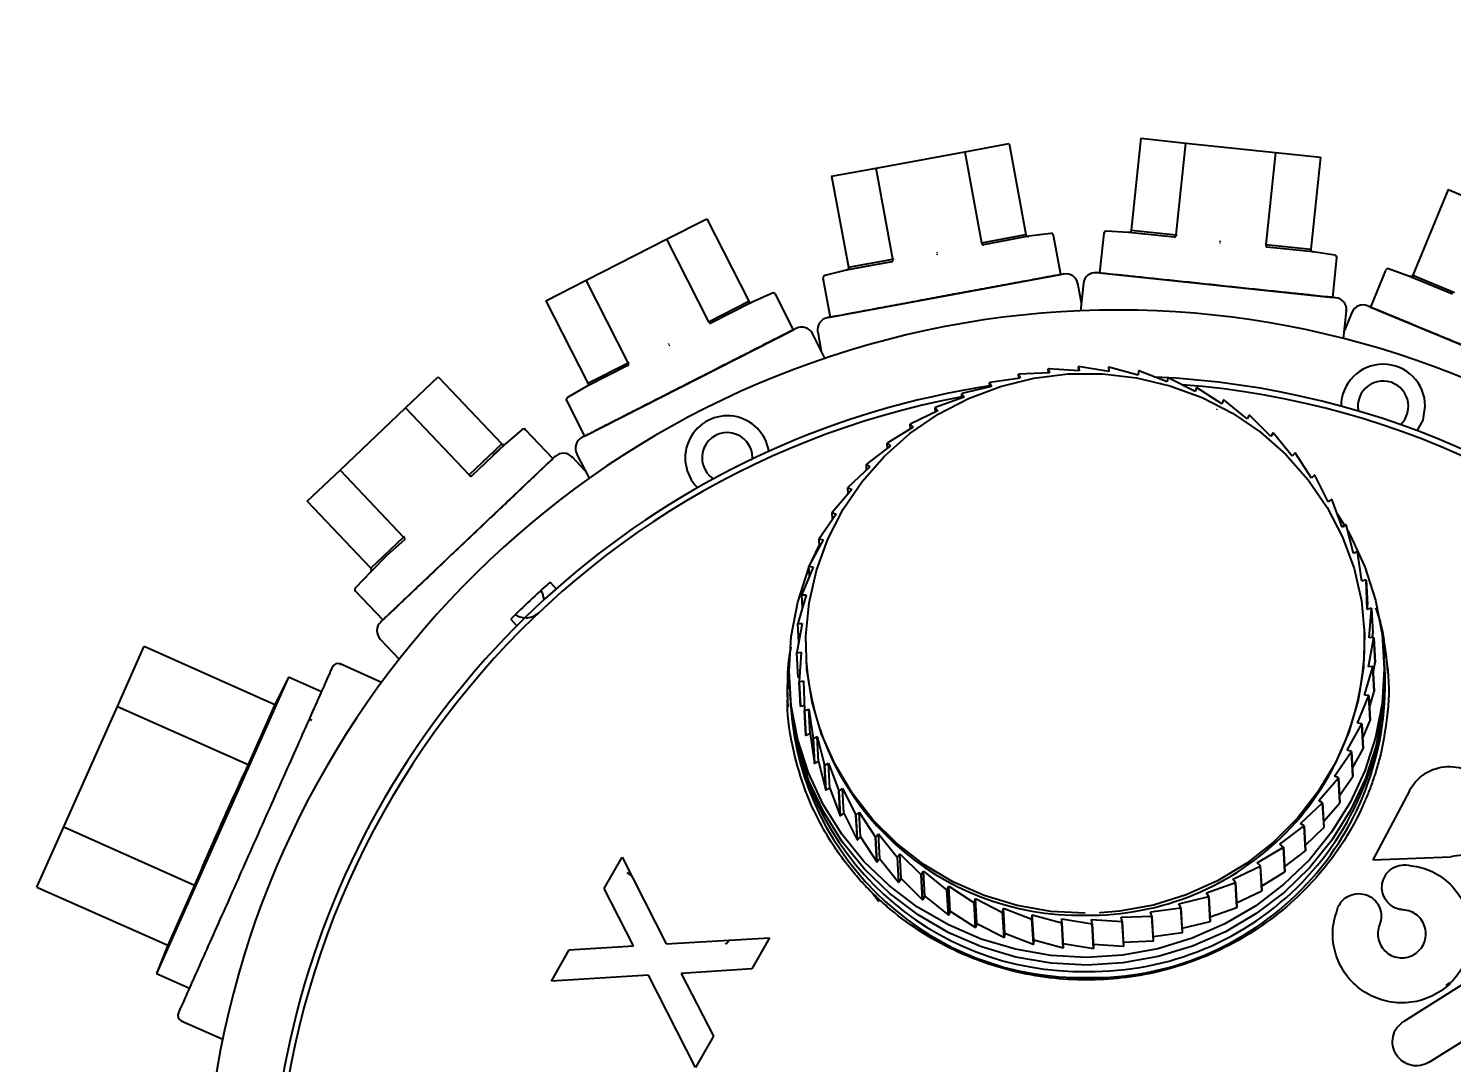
# Model space of a CAD drawing. Header units: inches. Extents: x -347369 to -260369, y 119522 to 149869.
# Drawn here: x -344719.2 to -344600.8, y 139472.1 to 139558.1 of the extents above; entities that cross this region are included whole.
import ezdxf

# ---------------------------------------------------------------- set-up
doc = ezdxf.new("R2010")
doc.units = ezdxf.units.IN
doc.header["$LTSCALE"] = 300
doc.linetypes.add('DOT2', pattern=[0.635, 0, -0.635])
doc.layers.add('INCASTELLATURA MOT', color=4, linetype='Continuous')
doc.layers.add('QUOTE', color=7, linetype='Continuous')
doc.styles.get("Standard").update_dxf_attribs({"font": 'romans.shx'})
doc.dimstyles.new('sc1a100_pollici', dxfattribs={"dimscale": 100, "dimtxt": 3, "dimasz": 3, "dimexe": 0, "dimexo": 0, "dimgap": 1, "dimtad": 1, "dimzin": 12, "dimdsep": 46, "dimtxsty": 'Standard', "dimblk": 'CLOSEDBLANK', "dimcen": 1, "dimclrd": 253, "dimclre": 253, "dimclrt": 2, "dimadec": 0, "dimazin": 3, "dimtfac": 1, "dimtmove": 0, "dimatfit": 1, "dimldrblk": 'CLOSEDBLANK', "dimfxl": 1, "dimtolj": 1, "dimtzin": 0, "dimarcsym": 0})

# ---------------------------------------------------------------- blocks, each defined once
blk = doc.blocks.new('_ClosedBlank')
at = {"color": 0, "linetype": 'ByBlock', "lineweight": -2}
for p, q in [((-1, 0.16667), (0, 0)), ((-1, 0.16667), (-1, -0.16667)), ((0, 0), (-1, -0.16667))]:
    blk.add_line(p, q, dxfattribs=at)
blk = doc.blocks.new('*D17')
at = {"layer": 'Defpoints', "color": 0, "transparency": 16777216}
for p in [(-346133.63, 139932.66), (-344588.62, 139932.66), (-345533.63, 138999.66)]:
    blk.add_point(p, dxfattribs=at)
at = {"layer": 'QUOTE', "color": 253, "lineweight": -2, "transparency": 16777216}
for p, q in [((-346133.63, 140232.66), (-346133.63, 143475.51)), ((-344588.62, 139932.66), (-346133.63, 139932.66)), ((-346133.63, 138999.66), (-346133.63, 139932.66)), ((-345533.63, 138999.66), (-346133.63, 138999.66)), ((-346133.63, 138699.66), (-346133.63, 138399.66))]:
    blk.add_line(p, q, dxfattribs=at)
at = {"layer": 'QUOTE', "color": 253, "lineweight": -2, "transparency": 16777216, "xscale": 300, "yscale": 300, "zscale": 300}
for p, rotation in [((-346133.63, 139932.66), 270), ((-346133.63, 138999.66), 90)]:
    blk.add_blockref('_ClosedBlank', p, dxfattribs=dict(at, rotation=rotation))
at = {"layer": 'QUOTE', "color": 2, "transparency": 16777216, "char_height": 300, "attachment_point": 5, "rotation": 90}
for s, insert in [('\\A1;[3\'-0 3/4"]', (-345805.06, 142004.08)), ('\\A1;933', (-346383.63, 142004.08))]:
    blk.add_mtext(s, dxfattribs=dict(at, insert=insert))
blk = doc.blocks.new('A$C2dc59534')
at = {"layer": 'INCASTELLATURA MOT', "color": 40, "linetype": 'Continuous', "lineweight": 25}
for p, q in [((215.94, 599.29), (215.14, 591.64)), ((215.94, 599.29), (219.68, 598.9)), ((193.91, 596.81), (201.29, 598.18)), ((201.29, 598.18), (204.98, 598.86)), ((201.29, 598.18), (202.69, 590.61)), ((204.98, 598.86), (206.38, 591.3)), ((218.87, 591.25), (219.68, 598.9)), ((219.68, 598.9), (227.14, 598.11)), ((227.14, 598.11), (226.34, 590.46)), ((227.14, 598.11), (230.87, 597.72)), ((190.22, 596.13), (193.91, 596.81)), ((195.31, 589.24), (193.91, 596.81)), ((230.87, 597.72), (230.07, 590.07)), ((190.22, 596.13), (191.62, 588.56)), ((241.51, 595.02), (238.56, 587.91)), ((241.51, 595.02), (244.97, 593.59)), ((176.48, 590.89), (179.83, 592.6)), ((179.83, 592.6), (183.32, 585.74)), ((169.8, 587.49), (176.48, 590.89)), ((176.48, 590.89), (179.98, 584.04)), ((202.69, 590.61), (206.38, 591.3)), ((206.63, 591.14), (202.84, 590.43)), ((208.46, 591.38), (206.63, 591.14)), ((209.28, 587.96), (208.68, 591.22)), ((212.85, 591.38), (212.51, 588.09)), ((214.9, 591.46), (213.06, 591.56)), ((218.74, 591.06), (214.9, 591.46)), ((215.14, 591.64), (218.87, 591.25)), ((226.34, 590.46), (230.07, 590.07)), ((230.27, 589.85), (226.42, 590.25)), ((232.08, 589.56), (230.27, 589.85)), ((191.44, 588.32), (189.65, 587.89)), ((195.24, 589.02), (191.44, 588.32)), ((191.62, 588.56), (195.31, 589.24)), ((231.9, 586.05), (232.25, 589.34)), ((236.3, 588.31), (235.03, 585.26)), ((238.28, 587.81), (236.55, 588.43)), ((166.45, 585.78), (169.8, 587.49)), ((173.29, 580.63), (169.8, 587.49)), ((189.5, 587.66), (190.11, 584.41)), ((190.11, 584.41), (209.28, 587.96)), ((210.99, 585.6), (210.69, 587.21)), ((211.16, 587.23), (210.92, 584.94)), ((212.51, 588.09), (231.9, 586.05)), ((241.85, 586.33), (238.28, 587.81)), ((238.56, 587.91), (242.03, 586.48)), ((185.29, 586.41), (183.61, 585.66)), ((187.05, 583.37), (185.55, 586.32)), ((166.45, 585.78), (169.95, 578.93)), ((179.98, 584.04), (183.32, 585.74)), ((183.61, 585.66), (180.17, 583.91)), ((232.8, 582.64), (233.04, 584.93)), ((233.5, 584.81), (232.87, 583.3)), ((235.03, 585.26), (253.05, 577.79)), ((169.67, 574.52), (187.05, 583.37)), ((189.66, 581), (188.62, 583.05)), ((189.06, 583.2), (189.36, 581.59)), ((173.28, 580.4), (169.84, 578.65)), ((169.95, 578.93), (173.29, 580.63)), ((208.24, 580.12), (208.33, 579.78)), ((208.25, 580.12), (208.24, 580.12)), ((208.26, 579.77), (208.24, 580.12)), ((210.8, 579.96), (208.25, 580.12)), ((210.75, 580.32), (210.8, 579.96)), ((210.76, 580.32), (210.75, 580.32)), ((210.77, 579.96), (210.75, 580.32)), ((213.27, 579.9), (210.76, 580.32)), ((213.26, 580.26), (213.27, 579.9)), ((213.27, 580.26), (213.26, 580.26)), ((215.72, 579.59), (213.27, 580.26)), ((154.77, 576.87), (157.49, 579.45)), ((157.49, 579.45), (162.79, 573.87)), ((203.37, 578.99), (203.36, 578.98)), ((203.36, 578.98), (203.52, 578.66)), ((203.38, 578.63), (203.36, 578.98)), ((205.89, 579.34), (203.37, 578.99)), ((205.77, 579.68), (205.89, 579.34)), ((205.78, 579.68), (205.77, 579.68)), ((205.79, 579.33), (205.77, 579.68)), ((208.33, 579.78), (205.78, 579.68)), ((215.75, 579.94), (215.72, 579.59)), ((215.76, 579.94), (215.75, 579.94)), ((218.12, 579.03), (215.76, 579.94)), ((218.19, 579.38), (218.12, 579.03)), ((218.2, 579.38), (218.19, 579.38)), ((220.45, 578.23), (218.2, 579.38)), ((169.84, 578.65), (168.25, 577.73)), ((201.23, 577.75), (198.84, 576.9)), ((201.05, 578.06), (201.04, 578.05)), ((201.04, 578.05), (201.23, 577.75)), ((201.06, 577.69), (201.04, 578.05)), ((203.52, 578.66), (201.05, 578.06)), ((220.56, 578.57), (220.45, 578.23)), ((220.56, 578.57), (220.56, 578.57)), ((222.68, 577.2), (220.56, 578.57)), ((149.33, 571.7), (154.77, 576.87)), ((154.77, 576.87), (160.07, 571.29)), ((168.17, 577.47), (169.67, 574.52)), ((199.05, 576.61), (196.76, 575.52)), ((198.84, 576.9), (198.83, 576.89)), ((198.83, 576.89), (199.05, 576.61)), ((198.85, 576.51), (198.83, 576.89)), ((222.82, 577.53), (222.68, 577.2)), ((222.83, 577.53), (222.82, 577.53)), ((224.78, 575.95), (222.83, 577.53)), ((197.01, 575.26), (194.85, 573.94)), ((196.76, 575.52), (196.76, 575.51)), ((196.76, 575.51), (197.01, 575.26)), ((196.78, 575.12), (196.76, 575.51)), ((224.96, 576.27), (224.78, 575.95)), ((224.97, 576.26), (224.96, 576.27)), ((226.74, 574.5), (224.97, 576.26)), ((164.48, 575.07), (163.09, 573.87)), ((167.04, 572.65), (164.76, 575.05)), ((226.95, 574.79), (226.74, 574.5)), ((226.95, 574.79), (226.95, 574.79)), ((228.52, 572.85), (226.95, 574.79)), ((160.07, 571.29), (162.79, 573.87)), ((163.09, 573.87), (160.29, 571.22)), ((162.08, 572.97), (163.09, 573.87)), ((169.01, 573.06), (170.06, 571.01)), ((195.12, 573.7), (193.11, 572.18)), ((194.84, 573.94), (195.12, 573.7)), ((194.85, 573.94), (194.84, 573.94)), ((194.87, 573.51), (194.84, 573.94)), ((228.76, 573.12), (228.52, 572.85)), ((228.77, 573.12), (228.76, 573.12)), ((230.12, 571.03), (228.77, 573.12)), ((146.6, 569.12), (149.33, 571.7)), ((149.33, 571.7), (154.62, 566.12)), ((152.89, 559.23), (167.04, 572.65)), ((169.76, 571.6), (168.63, 572.79)), ((183.64, 572.71), (183.64, 572.63)), ((193.41, 571.97), (191.58, 570.25)), ((193.11, 572.18), (193.11, 572.17)), ((193.11, 572.17), (193.41, 571.97)), ((193.13, 571.71), (193.11, 572.17)), ((230.39, 571.28), (230.12, 571.03)), ((230.4, 571.27), (230.39, 571.28)), ((231.52, 569.06), (230.4, 571.27)), ((191.9, 570.08), (190.26, 568.18)), ((191.57, 570.25), (191.9, 570.08)), ((191.58, 570.25), (191.57, 570.25)), ((191.6, 569.73), (191.57, 570.25)), ((151.9, 563.54), (146.6, 569.12)), ((190.26, 568.18), (190.6, 568.04)), ((190.26, 568.18), (190.26, 568.18)), ((190.29, 567.6), (190.26, 568.18)), ((231.43, 569.23), (231.54, 569.08)), ((231.81, 569.28), (231.52, 569.06)), ((231.81, 569.27), (231.81, 569.28)), ((232.69, 566.96), (231.81, 569.27)), ((190.6, 568.04), (189.17, 565.99)), ((232.29, 568.02), (232.94, 566.99)), ((233, 567.15), (232.69, 566.96)), ((233.01, 567.14), (233, 567.15)), ((233.62, 564.76), (233.01, 567.14)), ((151.9, 563.54), (154.62, 566.12)), ((154.68, 565.9), (153.24, 564.61)), ((189.52, 565.88), (188.33, 563.7)), ((189.17, 565.99), (189.17, 565.98)), ((189.17, 565.98), (189.52, 565.88)), ((189.21, 565.31), (189.17, 565.98)), ((153.24, 564.61), (151.88, 563.24)), ((188.58, 564.16), (189.2, 565.49)), ((233.96, 564.91), (233.62, 564.76)), ((233.96, 564.9), (233.96, 564.91)), ((234.32, 562.46), (233.96, 564.9)), ((188.69, 563.63), (187.73, 561.34)), ((188.33, 563.7), (188.32, 563.69)), ((188.32, 563.69), (188.69, 563.63)), ((188.37, 562.87), (188.32, 563.69)), ((151.88, 563.24), (150.61, 561.91)), ((166.8, 562.37), (167.32, 561.83)), ((234.67, 562.58), (234.32, 562.46)), ((234.67, 562.58), (234.67, 562.58)), ((234.76, 560.11), (234.67, 562.58)), ((234.67, 562.58), (234.78, 560.51)), ((150.61, 561.63), (152.89, 559.23)), ((188.1, 561.31), (187.4, 558.94)), ((187.73, 561.34), (187.73, 561.33)), ((187.73, 561.33), (188.1, 561.31)), ((187.79, 560.26), (187.73, 561.33)), ((235.12, 560.2), (234.76, 560.11)), ((234.8, 560.12), (234.78, 560.51)), ((234.94, 557.73), (235.12, 560.19)), ((235.12, 560.19), (235.12, 560.2)), ((235.12, 560.19), (235.23, 558.12)), ((164.04, 558.74), (163.53, 559.29)), ((187.77, 558.94), (187.33, 556.51)), ((187.4, 558.93), (187.77, 558.94)), ((187.4, 558.94), (187.4, 558.93)), ((187.48, 557.38), (187.4, 558.93)), ((152.67, 557.64), (154.26, 555.98)), ((234.53, 558.43), (234.52, 558.58)), ((234.87, 555.34), (235.31, 557.77)), ((235.31, 557.78), (234.94, 557.73)), ((235.21, 557.77), (235.23, 558.12)), ((235.31, 557.77), (235.31, 557.78)), ((235.42, 555.71), (235.31, 557.78)), ((235.31, 557.77), (235.42, 555.7)), ((130.81, 552.04), (133.05, 557.05)), ((133.05, 557.05), (143.92, 552.21)), ((187.33, 556.5), (187.69, 556.55)), ((187.33, 556.51), (187.33, 556.5)), ((187.44, 554.43), (187.33, 556.5)), ((187.69, 556.55), (187.52, 554.09)), ((236.18, 555.8), (236.14, 556.45)), ((152.79, 554.04), (149.35, 555.57)), ((188.09, 555.99), (188.1, 555.85)), ((234.53, 552.97), (235.23, 555.34)), ((235.24, 555.35), (234.87, 555.34)), ((235.23, 555.34), (235.24, 555.35)), ((235.23, 555.34), (235.35, 553.28)), ((235.35, 553.29), (235.24, 555.35)), ((235.26, 554.83), (235.42, 555.7)), ((236.24, 554.77), (236.21, 555.29)), ((145.04, 554.48), (134.06, 529.82)), ((145.04, 554.48), (143.92, 552.21)), ((147.78, 553.26), (145.04, 554.48)), ((187.54, 554.45), (187.44, 554.43)), ((187.52, 554.08), (187.88, 554.17)), ((187.52, 554.09), (187.52, 554.08)), ((187.52, 554.09), (187.63, 552.02)), ((187.63, 552.02), (187.52, 554.08)), ((187.88, 554.17), (187.97, 551.71)), ((186.72, 553.7), (186.76, 553.05)), ((233.95, 550.65), (234.9, 552.94)), ((234.9, 552.95), (234.53, 552.97)), ((234.9, 552.94), (234.9, 552.95)), ((235.02, 550.88), (234.9, 552.95)), ((234.9, 552.94), (235.02, 550.87)), ((234.96, 551.95), (235.35, 553.28)), ((126.35, 542.02), (130.81, 552.04)), ((130.81, 552.04), (141.69, 547.2)), ((143.92, 552.21), (141.69, 547.2)), ((186.79, 552.53), (186.81, 552.02)), ((187.95, 552.09), (187.63, 552.02)), ((187.97, 551.7), (188.32, 551.82)), ((187.97, 551.71), (187.97, 551.7)), ((187.97, 551.71), (188.08, 549.64)), ((188.08, 549.63), (187.97, 551.7)), ((188.32, 551.82), (188.67, 549.38)), ((188.43, 549.75), (188.32, 551.82)), ((146.99, 550.88), (146.76, 550.98)), ((233.11, 548.4), (234.31, 550.58)), ((234.31, 550.59), (233.95, 550.65)), ((234.31, 550.58), (234.31, 550.59)), ((234.42, 548.52), (234.31, 550.59)), ((234.31, 550.58), (234.42, 548.51)), ((234.38, 549.34), (235.02, 550.87)), ((188.43, 549.75), (188.08, 549.63)), ((188.43, 549.75), (188.79, 547.31)), ((188.67, 549.38), (188.68, 549.37)), ((188.67, 549.38), (188.79, 547.31)), ((188.68, 549.37), (189.01, 549.53)), ((188.79, 547.3), (188.68, 549.37)), ((189.01, 549.53), (189.63, 547.14)), ((189.12, 547.46), (189.01, 549.53)), ((232.04, 546.24), (233.46, 548.29)), ((233.46, 548.3), (233.11, 548.4)), ((233.46, 548.29), (233.46, 548.3)), ((233.58, 546.23), (233.46, 548.3)), ((233.46, 548.29), (233.58, 546.22)), ((233.54, 546.91), (234.42, 548.51)), ((189.12, 547.46), (188.79, 547.3)), ((189.12, 547.46), (189.74, 545.07)), ((189.63, 547.13), (189.95, 547.32)), ((189.63, 547.14), (189.63, 547.13)), ((189.63, 547.14), (189.74, 545.07)), ((189.75, 545.06), (189.63, 547.13)), ((189.95, 547.32), (190.82, 545.01)), ((190.06, 545.25), (189.95, 547.32)), ((230.74, 544.2), (232.37, 546.1)), ((232.38, 546.11), (232.04, 546.24)), ((232.37, 546.1), (232.38, 546.11)), ((232.37, 546.1), (232.49, 544.03)), ((232.49, 544.04), (232.38, 546.11)), ((232.46, 544.62), (233.58, 546.22)), ((190.06, 545.25), (189.75, 545.06)), ((190.06, 545.25), (190.94, 542.94)), ((190.82, 545), (191.12, 545.22)), ((190.82, 545.01), (190.82, 545)), ((190.82, 545.01), (190.94, 542.94)), ((190.94, 542.93), (190.82, 545)), ((191.12, 545.22), (192.24, 543.01)), ((191.23, 543.15), (191.12, 545.22)), ((238.27, 545.03), (235.24, 539.29)), ((229.22, 542.31), (231.05, 544.03)), ((231.06, 544.03), (230.74, 544.2)), ((231.05, 544.03), (231.06, 544.03)), ((231.05, 544.03), (231.17, 541.96)), ((231.18, 541.97), (231.06, 544.03)), ((231.15, 542.48), (232.49, 544.03)), ((191.23, 543.15), (190.94, 542.93)), ((191.23, 543.15), (192.35, 540.94)), ((192.24, 543), (192.51, 543.25)), ((192.24, 543.01), (192.24, 543)), ((192.24, 543.01), (192.35, 540.94)), ((192.36, 540.93), (192.24, 543)), ((192.51, 543.25), (193.86, 541.16)), ((192.63, 541.18), (192.51, 543.25)), ((227.51, 540.58), (229.52, 542.1)), ((229.53, 542.11), (229.22, 542.31)), ((229.52, 542.1), (229.53, 542.11)), ((229.52, 542.1), (229.64, 540.03)), ((229.64, 540.04), (229.53, 542.11)), ((124.12, 537.01), (126.35, 542.02)), ((126.35, 542.02), (137.23, 537.18)), ((192.63, 541.18), (192.36, 540.93)), ((192.63, 541.18), (193.98, 539.1)), ((193.86, 541.16), (193.87, 541.16)), ((193.86, 541.16), (193.98, 539.1)), ((193.87, 541.16), (194.11, 541.43)), ((193.98, 539.09), (193.87, 541.16)), ((194.11, 541.43), (195.68, 539.5)), ((194.22, 539.36), (194.11, 541.43)), ((229.62, 540.5), (231.17, 541.96)), ((195.69, 539.49), (195.9, 539.78)), ((195.9, 539.78), (197.67, 538.02)), ((196.01, 537.72), (195.9, 539.78)), ((225.62, 539.02), (227.79, 540.34)), ((227.79, 540.34), (227.51, 540.58)), ((227.79, 540.34), (227.79, 540.34)), ((227.79, 540.34), (227.9, 538.27)), ((227.91, 538.28), (227.79, 540.34)), ((227.88, 538.7), (229.64, 540.03)), ((171.31, 536.89), (172.79, 539.49)), ((172.79, 539.49), (176.46, 532.28)), ((194.22, 539.36), (193.98, 539.09)), ((194.22, 539.36), (195.79, 537.43)), ((195.68, 539.5), (195.69, 539.49)), ((195.68, 539.5), (195.79, 537.43)), ((195.8, 537.42), (195.69, 539.49)), ((223.58, 537.67), (225.87, 538.76)), ((225.88, 538.77), (225.62, 539.02)), ((225.87, 538.76), (225.88, 538.77)), ((225.87, 538.76), (225.99, 536.69)), ((225.99, 536.7), (225.88, 538.77)), ((235.24, 539.29), (241.73, 539.54)), ((173.18, 538.23), (173.59, 537.92)), ((196.01, 537.72), (195.8, 537.42)), ((196.01, 537.72), (197.78, 535.95)), ((197.67, 538.02), (197.68, 538.02)), ((197.67, 538.02), (197.78, 535.95)), ((197.68, 538.02), (197.85, 538.33)), ((197.79, 535.95), (197.68, 538.02)), ((197.85, 538.33), (199.81, 536.75)), ((197.97, 536.26), (197.85, 538.33)), ((221.4, 536.53), (223.8, 537.38)), ((223.8, 537.39), (223.58, 537.67)), ((223.8, 537.38), (223.8, 537.39)), ((223.92, 535.32), (223.8, 537.39)), ((223.8, 537.38), (223.91, 535.32)), ((225.97, 537.1), (227.9, 538.27)), ((124.12, 537.01), (135, 532.17)), ((137.23, 537.18), (135, 532.17)), ((173.73, 532.11), (171.31, 536.89)), ((193.66, 536.48), (194.14, 535.8)), ((197.97, 536.26), (197.79, 535.95)), ((197.97, 536.26), (199.92, 534.69)), ((199.81, 536.75), (199.96, 537.08)), ((199.81, 536.75), (199.81, 536.75)), ((199.93, 534.68), (199.81, 536.75)), ((199.81, 536.75), (199.92, 534.69)), ((199.96, 537.08), (202.07, 535.71)), ((200.07, 535.01), (199.96, 537.08)), ((219.11, 535.62), (221.59, 536.22)), ((221.59, 536.23), (221.4, 536.53)), ((221.59, 536.22), (221.59, 536.23)), ((221.71, 534.16), (221.59, 536.23)), ((221.59, 536.22), (221.7, 534.16)), ((223.9, 535.7), (225.99, 536.69)), ((200.07, 535.01), (199.93, 534.68)), ((200.07, 535.01), (202.19, 533.64)), ((202.07, 535.71), (202.08, 535.71)), ((202.07, 535.71), (202.19, 533.64)), ((202.08, 535.71), (202.18, 536.05)), ((202.19, 533.64), (202.08, 535.71)), ((202.18, 536.05), (204.44, 534.9)), ((202.3, 533.98), (202.18, 536.05)), ((204.44, 534.9), (204.51, 535.25)), ((204.51, 535.25), (206.88, 534.34)), ((204.63, 533.19), (204.51, 535.25)), ((216.74, 534.94), (219.26, 535.29)), ((219.27, 535.3), (219.11, 535.62)), ((219.26, 535.29), (219.27, 535.3)), ((219.26, 535.29), (219.38, 533.23)), ((219.39, 533.23), (219.27, 535.3)), ((221.69, 534.53), (223.91, 535.32)), ((202.3, 533.98), (202.19, 533.64)), ((202.3, 533.98), (204.55, 532.84)), ((204.44, 534.9), (204.44, 534.9)), ((204.56, 532.83), (204.44, 534.9)), ((204.44, 534.9), (204.55, 532.84)), ((206.88, 534.34), (206.91, 534.69)), ((206.88, 534.34), (206.88, 534.34)), ((207, 532.27), (206.88, 534.34)), ((206.88, 534.34), (206.99, 532.27)), ((206.91, 534.69), (209.37, 534.03)), ((207.03, 532.63), (206.91, 534.69)), ((209.37, 534.38), (211.88, 533.96)), ((209.37, 534.02), (209.37, 534.38)), ((209.48, 532.31), (209.37, 534.38)), ((209.37, 534.03), (209.37, 534.02)), ((209.37, 534.03), (209.48, 531.96)), ((209.49, 531.96), (209.37, 534.02)), ((211.84, 534.32), (214.38, 534.16)), ((211.89, 533.96), (211.84, 534.32)), ((211.88, 533.96), (211.89, 533.96)), ((211.88, 533.96), (211.99, 531.9)), ((212, 531.9), (211.89, 533.96)), ((214.3, 534.51), (216.85, 534.6)), ((214.39, 534.16), (214.3, 534.51)), ((214.38, 534.16), (214.39, 534.16)), ((214.38, 534.16), (214.5, 532.09)), ((214.51, 532.09), (214.39, 534.16)), ((216.86, 534.6), (216.74, 534.94)), ((216.85, 534.6), (216.86, 534.6)), ((216.85, 534.6), (216.97, 532.53)), ((216.98, 532.54), (216.86, 534.6)), ((219.37, 533.58), (221.7, 534.16)), ((176.46, 532.28), (185.06, 532.8)), ((185.06, 532.8), (183.58, 530.2)), ((204.63, 533.19), (204.56, 532.83)), ((204.63, 533.19), (206.99, 532.27)), ((216.96, 532.89), (219.38, 533.23)), ((135, 532.17), (134.06, 529.82)), ((166.91, 529.19), (168.39, 531.79)), ((168.39, 531.79), (173.73, 532.11)), ((207.03, 532.63), (207, 532.27)), ((207.03, 532.63), (209.48, 531.96)), ((209.48, 532.31), (211.99, 531.9)), ((209.48, 532.31), (209.49, 531.96)), ((211.98, 532.25), (214.5, 532.09)), ((214.49, 532.44), (216.97, 532.53)), ((245.42, 530.63), (237.8, 525.83)), ((134.06, 529.82), (136.8, 528.6)), ((174.98, 529.68), (166.91, 529.19)), ((178.9, 522.01), (174.98, 529.68)), ((183.58, 530.2), (177.71, 529.83)), ((177.71, 529.83), (180.39, 524.62)), ((241.32, 528.82), (241.6, 529.04)), ((239.93, 522.45), (247.55, 527.24)), ((136.13, 525.88), (139.57, 524.35)), ((180.39, 524.62), (178.9, 522.01))]:
    blk.add_line(p, q, dxfattribs=at)
at = {"layer": 'INCASTELLATURA MOT', "color": 40, "linetype": 'DOT2', "lineweight": 18}
for p, q in [((208.68, 591.22), (189.5, 587.66)), ((208.46, 591.38), (199.05, 589.64)), ((232.25, 589.34), (212.85, 591.38)), ((222.57, 590.56), (213.06, 591.56)), ((222.59, 590.71), (218.74, 591.06)), ((218.87, 591.25), (226.34, 590.46)), ((226.42, 590.25), (222.59, 590.71)), ((199.05, 589.64), (189.65, 587.89)), ((199.03, 589.78), (195.24, 589.02)), ((195.31, 589.24), (202.69, 590.61)), ((202.84, 590.43), (199.03, 589.78)), ((232.08, 589.56), (222.57, 590.56)), ((254.32, 580.85), (236.3, 588.31)), ((245.38, 584.77), (236.55, 588.43)), ((210.69, 587.21), (189.06, 583.2)), ((233.04, 584.93), (211.16, 587.23)), ((185.55, 586.32), (168.17, 577.47)), ((185.29, 586.41), (176.77, 582.07)), ((253.82, 576.39), (233.5, 584.81)), ((173.29, 580.63), (179.98, 584.04)), ((180.17, 583.91), (176.7, 582.2)), ((188.62, 583.05), (169.01, 573.06)), ((176.77, 582.07), (168.25, 577.73)), ((176.7, 582.2), (173.28, 580.4)), ((164.76, 575.05), (150.61, 561.63)), ((164.48, 575.07), (151.54, 562.79)), ((168.63, 572.79), (152.67, 557.64)), ((154.62, 566.12), (160.07, 571.29)), ((160.29, 571.22), (154.68, 565.9)), ((151.54, 562.79), (150.61, 561.91)), ((149.35, 555.57), (136.13, 525.88)), ((188.15, 545.73), (187.63, 545.36)), ((188.38, 544.3), (187.63, 545.36)), ((212.56, 534.86), (211.31, 534.83)), ((181.45, 532.25), (181.04, 532.56)), ((180.25, 524.9), (180.4, 524.83))]:
    blk.add_line(p, q, dxfattribs=at)
at = {"layer": 'INCASTELLATURA MOT', "color": 40, "linetype": 'Continuous', "lineweight": 25, "flags": 128}
for points in [[(211.31, 534.83), (208.45, 534.98), (205.64, 535.48), (202.91, 536.31), (200.31, 537.46), (197.88, 538.9), (195.65, 540.63), (193.65, 542.61), (191.93, 544.81), (190.5, 547.2), (189.38, 549.74), (188.6, 552.4), (188.16, 555.13), (188.07, 557.89), (188.34, 560.64), (188.95, 563.35), (189.9, 565.96), (191.18, 568.44), (192.76, 570.75), (194.62, 572.86), (196.73, 574.73), (199.07, 576.34), (201.59, 577.65), (204.26, 578.66), (207.04, 579.35), (209.88, 579.7), (212.74, 579.71), (215.58, 579.38), (218.36, 578.71), (221.03, 577.73), (223.55, 576.43), (225.88, 574.84), (228, 572.98), (229.86, 570.89), (231.44, 568.59), (232.72, 566.12), (233.67, 563.51), (234.28, 560.82), (234.55, 558.06), (234.46, 555.3), (234.02, 552.56), (233.23, 549.9), (232.12, 547.35), (230.69, 544.95), (228.96, 542.74), (226.97, 540.75), (224.74, 539), (222.31, 537.54), (219.71, 536.37), (216.98, 535.52), (214.17, 535.01), (212.56, 534.86)], [(238.93, 574.95), (239.41, 575.86), (239.59, 577)], [(233.14, 566.64), (233.34, 566.27), (234.57, 563.64), (235.46, 560.88), (236, 558.05), (236.18, 555.17), (236, 552.28), (235.46, 549.44), (234.57, 546.68), (233.34, 544.04), (231.8, 541.57), (229.96, 539.29), (227.84, 537.24), (225.49, 535.45), (222.93, 533.95), (220.21, 532.75), (217.35, 531.88), (214.41, 531.35), (211.43, 531.16), (208.45, 531.33), (205.51, 531.84), (202.66, 532.69), (199.93, 533.86), (197.37, 535.34), (195.02, 537.12), (192.91, 539.15), (191.07, 541.42), (189.52, 543.88), (188.29, 546.51), (187.4, 549.26), (186.86, 552.1), (186.68, 554.98), (186.86, 557.86), (187.4, 560.71), (188.29, 563.47), (188.33, 563.56)], [(166.04, 561.69), (166.17, 561.44), (166.28, 560.9)], [(164.67, 559.37), (164.21, 559.48), (163.89, 559.66)], [(165.82, 559.78), (165.36, 559.48), (164.78, 559.36)], [(236.18, 555.8), (236.22, 554.52), (236.03, 551.64), (235.5, 548.79), (234.61, 546.03), (233.38, 543.4), (231.83, 540.92), (229.99, 538.64), (227.88, 536.59), (225.53, 534.8), (222.97, 533.3), (220.24, 532.1), (217.39, 531.23), (214.45, 530.7), (211.47, 530.52), (208.49, 530.68), (205.55, 531.19), (202.69, 532.04), (199.97, 533.21), (197.41, 534.7), (195.06, 536.47), (192.94, 538.5), (191.1, 540.77), (189.56, 543.23), (188.33, 545.86), (187.44, 548.62), (186.9, 551.45), (186.76, 553.05)], [(235.42, 555.7), (235.42, 555.7), (235.42, 555.71), (235.42, 555.71), (235.42, 555.71), (235.42, 555.71), (235.42, 555.71), (235.42, 555.71), (235.42, 555.71)], [(235.35, 553.28), (235.35, 553.28), (235.35, 553.28), (235.35, 553.28), (235.35, 553.28), (235.35, 553.28), (235.35, 553.28), (235.35, 553.28), (235.35, 553.29)], [(187.63, 552.02), (187.63, 552.02), (187.63, 552.02), (187.63, 552.02), (187.63, 552.02), (187.63, 552.02), (187.63, 552.02), (187.63, 552.02), (187.63, 552.02)], [(235.02, 550.87), (235.02, 550.87), (235.02, 550.87), (235.02, 550.87), (235.02, 550.88), (235.02, 550.88), (235.02, 550.88), (235.02, 550.88), (235.02, 550.88)], [(188.08, 549.64), (188.08, 549.64), (188.08, 549.64), (188.08, 549.64), (188.08, 549.63), (188.08, 549.63), (188.08, 549.63), (188.08, 549.63), (188.08, 549.63)], [(234.42, 548.51), (234.42, 548.51), (234.42, 548.51), (234.42, 548.51), (234.42, 548.51), (234.42, 548.52), (234.42, 548.52), (234.42, 548.52), (234.42, 548.52)], [(188.79, 547.31), (188.79, 547.31), (188.79, 547.31), (188.79, 547.31), (188.79, 547.31), (188.79, 547.31), (188.79, 547.31), (188.79, 547.3), (188.79, 547.3)], [(233.58, 546.22), (233.58, 546.22), (233.58, 546.22), (233.58, 546.23), (233.58, 546.23), (233.58, 546.23), (233.58, 546.23), (233.58, 546.23), (233.58, 546.23)], [(189.74, 545.07), (189.74, 545.07), (189.74, 545.07), (189.74, 545.07), (189.74, 545.07), (189.75, 545.07), (189.75, 545.07), (189.75, 545.06), (189.75, 545.06)], [(232.49, 544.03), (232.49, 544.03), (232.49, 544.03), (232.49, 544.03), (232.49, 544.03), (232.49, 544.04), (232.49, 544.04), (232.49, 544.04), (232.49, 544.04)], [(190.94, 542.94), (190.94, 542.94), (190.94, 542.94), (190.94, 542.94), (190.94, 542.94), (190.94, 542.93), (190.94, 542.93), (190.94, 542.93), (190.94, 542.93)], [(192.35, 540.94), (192.35, 540.94), (192.35, 540.94), (192.35, 540.94), (192.35, 540.94), (192.36, 540.94), (192.36, 540.94), (192.36, 540.93), (192.36, 540.93)], [(231.17, 541.96), (231.17, 541.96), (231.17, 541.96), (231.17, 541.96), (231.17, 541.96), (231.17, 541.96), (231.17, 541.97), (231.17, 541.97), (231.18, 541.97)], [(229.64, 540.03), (229.64, 540.03), (229.64, 540.04), (229.64, 540.04), (229.64, 540.04), (229.64, 540.04), (229.64, 540.04), (229.64, 540.04), (229.64, 540.04)], [(193.98, 539.1), (193.98, 539.1), (193.98, 539.1), (193.98, 539.09), (193.98, 539.09), (193.98, 539.09), (193.98, 539.09), (193.98, 539.09), (193.98, 539.09)], [(195.79, 537.43), (195.8, 537.43), (195.8, 537.43), (195.8, 537.43), (195.8, 537.43), (195.8, 537.42), (195.8, 537.42), (195.8, 537.42), (195.8, 537.42)], [(227.9, 538.27), (227.9, 538.27), (227.9, 538.27), (227.9, 538.27), (227.9, 538.27), (227.91, 538.28), (227.91, 538.28), (227.91, 538.28), (227.91, 538.28)], [(225.99, 536.69), (225.99, 536.69), (225.99, 536.69), (225.99, 536.7), (225.99, 536.7), (225.99, 536.7), (225.99, 536.7), (225.99, 536.7), (225.99, 536.7)], [(197.78, 535.95), (197.78, 535.95), (197.79, 535.95), (197.79, 535.95), (197.79, 535.95), (197.79, 535.95), (197.79, 535.95), (197.79, 535.95), (197.79, 535.95)], [(223.91, 535.32), (223.91, 535.32), (223.91, 535.32), (223.92, 535.32), (223.92, 535.32), (223.92, 535.32), (223.92, 535.32), (223.92, 535.32), (223.92, 535.32)], [(199.92, 534.69), (199.92, 534.69), (199.92, 534.69), (199.92, 534.69), (199.93, 534.68), (199.93, 534.68), (199.93, 534.68), (199.93, 534.68), (199.93, 534.68)], [(221.7, 534.16), (221.7, 534.16), (221.7, 534.16), (221.7, 534.16), (221.71, 534.16), (221.71, 534.16), (221.71, 534.16), (221.71, 534.16), (221.71, 534.16)], [(202.19, 533.64), (202.19, 533.64), (202.19, 533.64), (202.19, 533.64), (202.19, 533.64), (202.19, 533.64), (202.19, 533.64), (202.19, 533.64), (202.19, 533.64)], [(204.55, 532.84), (204.55, 532.84), (204.55, 532.84), (204.55, 532.84), (204.55, 532.84), (204.56, 532.84), (204.56, 532.83), (204.56, 532.83), (204.56, 532.83)], [(219.38, 533.23), (219.38, 533.23), (219.38, 533.23), (219.38, 533.23), (219.38, 533.23), (219.38, 533.23), (219.38, 533.23), (219.39, 533.23), (219.39, 533.23)], [(206.99, 532.27), (206.99, 532.27), (206.99, 532.27), (206.99, 532.27), (207, 532.27), (207, 532.27), (207, 532.27), (207, 532.27), (207, 532.27)], [(209.48, 531.96), (209.48, 531.96), (209.48, 531.96), (209.48, 531.96), (209.49, 531.96), (209.49, 531.96), (209.49, 531.96), (209.49, 531.96), (209.49, 531.96)], [(211.99, 531.9), (211.99, 531.9), (211.99, 531.9), (212, 531.9), (212, 531.9), (212, 531.9), (212, 531.9), (212, 531.9), (212, 531.9)], [(214.5, 532.09), (214.5, 532.09), (214.5, 532.09), (214.5, 532.09), (214.5, 532.09), (214.5, 532.09), (214.5, 532.09), (214.5, 532.09), (214.51, 532.09)], [(216.97, 532.53), (216.97, 532.53), (216.97, 532.53), (216.97, 532.54), (216.97, 532.54), (216.97, 532.54), (216.97, 532.54), (216.98, 532.54), (216.98, 532.54)]]:
    blk.add_lwpolyline(points, dxfattribs=at)
at = {"layer": 'INCASTELLATURA MOT', "color": 40, "linetype": 'DOT2', "lineweight": 18, "flags": 128}
blk.add_lwpolyline([(222.24, 576.79), (224.67, 575.32), (226.88, 573.57), (228.84, 571.57), (230.53, 569.34), (231.92, 566.92), (232.98, 564.35), (233.7, 561.68), (234.06, 558.93), (234.07, 556.17), (233.72, 553.42), (233.01, 550.73), (231.96, 548.15), (230.59, 545.72), (228.91, 543.47), (226.96, 541.44), (224.75, 539.67), (222.34, 538.17), (219.75, 536.97), (217.03, 536.1), (214.21, 535.57), (211.36, 535.38), (208.5, 535.53), (205.68, 536.03), (202.96, 536.87), (200.36, 538.04), (197.94, 539.5), (195.73, 541.25), (193.76, 543.26), (192.07, 545.49), (190.69, 547.91), (189.62, 550.47), (188.91, 553.15), (188.54, 555.89), (188.53, 558.66), (188.88, 561.41), (189.59, 564.09), (190.64, 566.67), (192.01, 569.11), (193.69, 571.35), (195.65, 573.38), (197.85, 575.16), (200.26, 576.66), (202.85, 577.85), (205.58, 578.72), (208.39, 579.26), (211.25, 579.45), (214.11, 579.29), (216.92, 578.79), (219.65, 577.95), (222.24, 576.79)], dxfattribs=at)
at = {"layer": 'INCASTELLATURA MOT', "color": 40, "linetype": 'Continuous', "lineweight": 25}
for centre, radius, start, end in [((208.48, 591.18), 0.2, 10.5, 97.5643), ((213.05, 591.36), 0.2, 86.9357, 174), ((232.05, 589.36), 0.2, 354, 81.0643), ((236.48, 588.24), 0.2, 70.4357, 157.5), ((189.7, 587.7), 0.2, 103.4357, 190.5), ((209.71, 587.02), 1, 10.5, 100.5), ((212.16, 587.12), 1, 84, 174), ((185.37, 586.23), 0.2, 27, 114.0643), ((232.05, 585.03), 1, 354, 84), ((214, 509), 76, 233.475, 180), ((234.42, 584.43), 1, 67.5, 157.5), ((187.73, 582.59), 1, 27, 117), ((190.04, 583.38), 1, 100.5, 190.5), ((236.09, 577), 3.5, 0, 179.9503), ((214, 509), 70.5, 270, 87.5012), ((214, 509), 70, 270, 85.6261), ((236.09, 577), 2.1, 0, 191.1794), ((214, 509), 70.5, 98.6651, 222.4919), ((214, 509), 70, 100.6579, 270), ((168.35, 577.56), 0.2, 119.9357, 207), ((236.09, 577), 2.1, 312.8206, 0), ((181.54, 572.71), 3.5, 9.0497, 224.9503), ((164.61, 574.92), 0.2, 43.5, 130.5643), ((169.91, 573.51), 1, 117, 207), ((181.54, 572.71), 2.1, 0, 236.1794), ((167.91, 572.1), 1, 43.5, 133.5), ((214, 509), 71.25, 131.4865, 135.1058), ((150.76, 561.77), 0.2, 136.4357, 223.5), ((153.4, 558.33), 1, 133.5, 223.5), ((213.17, 553.48), 23.35, 3.1938, 13.7788), ((211.66, 557.56), 22.89, 269.1399, 2.1776), ((209.88, 553.3), 23.35, 172.6017, 183.1867), ((149.15, 555.11), 0.5, 66, 156), ((210.83, 557.45), 22.78, 184.0487, 271.235), ((211.86, 554.36), 24.36, 269.1543, 2.7746), ((211.88, 553.85), 24.37, 269.162, 2.1555), ((211, 554.27), 24.28, 183.5032, 271.1669), ((211.03, 553.76), 24.28, 184.1237, 271.16), ((214, 509), 40, 143.8381, 144.4592), ((136.34, 526.34), 0.5, 156, 246)]:
    blk.add_arc(centre, radius, start, end, dxfattribs=at)
for points, knots in [([(206.38, 591.3), (206.38, 591.28), (206.39, 591.26), (206.41, 591.22), (206.44, 591.19), (206.48, 591.16), (206.54, 591.14), (206.6, 591.13), (206.63, 591.14), (206.63, 591.14), (206.63, 591.14)], [0, 0, 0, 0, 0.112027, 0.23319, 0.362943, 0.500041, 0.749238, 0.926865, 0.990965, 1, 1, 1, 1]), ([(215.14, 591.64), (215.14, 591.63), (215.13, 591.6), (215.12, 591.57), (215.09, 591.53), (215.05, 591.49), (214.99, 591.47), (214.94, 591.46), (214.91, 591.46), (214.9, 591.46), (214.9, 591.46)], [0, 0, 0, 0, 0.11203, 0.233196, 0.362954, 0.500057, 0.749498, 0.926695, 0.975691, 1, 1, 1, 1]), ([(218.74, 591.06), (218.74, 591.06), (218.74, 591.06), (218.75, 591.06), (218.76, 591.06), (218.79, 591.07), (218.82, 591.1), (218.84, 591.14), (218.86, 591.17), (218.87, 591.21), (218.87, 591.24), (218.87, 591.25)], [0, 0, 0, 0, 0.009009, 0.024113, 0.073082, 0.250769, 0.499964, 0.637074, 0.766831, 0.887987, 1, 1, 1, 1]), ([(202.69, 590.61), (202.69, 590.6), (202.7, 590.58), (202.71, 590.54), (202.73, 590.5), (202.76, 590.47), (202.79, 590.44), (202.82, 590.43), (202.83, 590.43), (202.84, 590.43), (202.84, 590.43)], [0, 0, 0, 0, 0.112027, 0.23319, 0.362943, 0.500041, 0.749238, 0.926865, 0.990965, 1, 1, 1, 1]), ([(226.34, 590.46), (226.33, 590.45), (226.33, 590.43), (226.34, 590.39), (226.34, 590.35), (226.36, 590.31), (226.38, 590.27), (226.41, 590.26), (226.42, 590.25), (226.42, 590.25), (226.42, 590.25)], [0, 0, 0, 0, 0.112027, 0.23319, 0.362943, 0.500041, 0.749238, 0.926865, 0.990965, 1, 1, 1, 1]), ([(230.07, 590.07), (230.07, 590.06), (230.07, 590.03), (230.08, 589.99), (230.09, 589.95), (230.13, 589.91), (230.18, 589.87), (230.23, 589.85), (230.26, 589.85), (230.27, 589.85), (230.27, 589.85)], [0, 0, 0, 0, 0.1120271, 0.2331895, 0.3629429, 0.5000408, 0.7492379, 0.9268652, 0.9909652, 1, 1, 1, 1]), ([(191.62, 588.56), (191.62, 588.55), (191.63, 588.52), (191.62, 588.48), (191.6, 588.44), (191.57, 588.39), (191.53, 588.35), (191.48, 588.33), (191.45, 588.32), (191.44, 588.32), (191.44, 588.32)], [0, 0, 0, 0, 0.11203, 0.2331962, 0.3629542, 0.5000575, 0.7494979, 0.9266947, 0.975691, 1, 1, 1, 1]), ([(195.24, 589.02), (195.24, 589.03), (195.24, 589.03), (195.24, 589.03), (195.26, 589.03), (195.28, 589.05), (195.3, 589.09), (195.31, 589.13), (195.32, 589.17), (195.32, 589.21), (195.31, 589.23), (195.31, 589.24)], [0, 0, 0, 0, 0.009009, 0.024113, 0.073082, 0.250769, 0.499964, 0.637074, 0.766831, 0.887987, 1, 1, 1, 1]), ([(209.53, 588.01), (209.5, 588), (209.43, 587.99), (208.88, 587.89), (207.98, 587.72), (206.7, 587.48), (205.12, 587.19), (203.36, 586.87), (201.53, 586.53), (199.69, 586.19), (197.86, 585.85), (196.03, 585.51), (194.26, 585.18), (192.69, 584.89), (191.41, 584.65), (190.51, 584.48), (189.96, 584.38), (189.89, 584.37), (189.86, 584.36)], [0, 0, 0, 0, 0.058258, 0.120006, 0.18432, 0.25, 0.31568, 0.379994, 0.441742, 0.5, 0.558258, 0.620006, 0.68432, 0.75, 0.81568, 0.879994, 0.941742, 1, 1, 1, 1]), ([(232.15, 586.02), (232.12, 586.03), (232.05, 586.04), (231.5, 586.09), (230.58, 586.19), (229.29, 586.33), (227.7, 586.49), (225.92, 586.68), (224.06, 586.87), (222.21, 587.07), (220.35, 587.27), (218.5, 587.46), (216.71, 587.65), (215.12, 587.81), (213.83, 587.95), (212.91, 588.05), (212.36, 588.1), (212.29, 588.11), (212.26, 588.12)], [0, 0, 0, 0, 0.058258, 0.120006, 0.18432, 0.25, 0.31568, 0.379994, 0.441742, 0.5, 0.558258, 0.620006, 0.68432, 0.75, 0.81568, 0.879994, 0.941742, 1, 1, 1, 1]), ([(238.56, 587.91), (238.56, 587.9), (238.55, 587.88), (238.52, 587.85), (238.49, 587.82), (238.43, 587.8), (238.37, 587.79), (238.32, 587.8), (238.29, 587.81), (238.28, 587.81), (238.28, 587.81)], [0, 0, 0, 0, 0.11203, 0.233196, 0.362954, 0.500057, 0.749498, 0.926695, 0.975691, 1, 1, 1, 1]), ([(183.32, 585.74), (183.33, 585.73), (183.34, 585.71), (183.37, 585.68), (183.41, 585.66), (183.46, 585.64), (183.52, 585.64), (183.58, 585.65), (183.6, 585.66), (183.61, 585.66), (183.61, 585.66)], [0, 0, 0, 0, 0.112027, 0.23319, 0.362943, 0.500041, 0.749238, 0.926865, 0.990965, 1, 1, 1, 1]), ([(253.28, 577.7), (253.25, 577.71), (253.19, 577.74), (252.67, 577.95), (251.82, 578.3), (250.62, 578.8), (249.14, 579.41), (247.49, 580.1), (245.76, 580.81), (244.04, 581.52), (242.32, 582.24), (240.59, 582.95), (238.94, 583.64), (237.46, 584.25), (236.26, 584.75), (235.41, 585.1), (234.89, 585.31), (234.83, 585.34), (234.8, 585.35)], [0, 0, 0, 0, 0.058258, 0.120006, 0.18432, 0.25, 0.31568, 0.379994, 0.441742, 0.5, 0.558258, 0.620006, 0.68432, 0.75, 0.81568, 0.879994, 0.941742, 1, 1, 1, 1]), ([(179.98, 584.04), (179.98, 584.03), (180, 584.01), (180.02, 583.98), (180.05, 583.95), (180.08, 583.92), (180.12, 583.9), (180.15, 583.9), (180.16, 583.91), (180.17, 583.91), (180.17, 583.91)], [0, 0, 0, 0, 0.112027, 0.23319, 0.362943, 0.500041, 0.749238, 0.926865, 0.990965, 1, 1, 1, 1]), ([(187.27, 583.48), (187.24, 583.47), (187.18, 583.44), (186.69, 583.19), (185.87, 582.77), (184.71, 582.18), (183.28, 581.45), (181.69, 580.64), (180.02, 579.79), (178.36, 578.94), (176.7, 578.1), (175.04, 577.25), (173.44, 576.44), (172.02, 575.71), (170.86, 575.12), (170.04, 574.7), (169.54, 574.45), (169.48, 574.42), (169.45, 574.4)], [0, 0, 0, 0, 0.058258, 0.120006, 0.18432, 0.25, 0.31568, 0.379994, 0.441742, 0.5, 0.558258, 0.620006, 0.68432, 0.75, 0.81568, 0.879994, 0.941742, 1, 1, 1, 1]), ([(173.28, 580.4), (173.28, 580.4), (173.29, 580.4), (173.29, 580.4), (173.3, 580.41), (173.32, 580.44), (173.33, 580.48), (173.32, 580.52), (173.32, 580.56), (173.31, 580.6), (173.3, 580.62), (173.29, 580.63)], [0, 0, 0, 0, 0.009009, 0.024113, 0.073082, 0.250769, 0.499964, 0.637074, 0.766831, 0.887987, 1, 1, 1, 1]), ([(169.95, 578.93), (169.95, 578.92), (169.96, 578.89), (169.97, 578.85), (169.96, 578.81), (169.95, 578.76), (169.91, 578.7), (169.87, 578.67), (169.85, 578.65), (169.84, 578.65), (169.84, 578.65)], [0, 0, 0, 0, 0.11203, 0.2331962, 0.3629542, 0.5000575, 0.7494979, 0.9266947, 0.975691, 1, 1, 1, 1]), ([(162.79, 573.87), (162.8, 573.86), (162.82, 573.84), (162.85, 573.83), (162.89, 573.81), (162.95, 573.81), (163.01, 573.83), (163.06, 573.85), (163.08, 573.87), (163.09, 573.87), (163.09, 573.87)], [0, 0, 0, 0, 0.11203, 0.2331962, 0.3629542, 0.5000575, 0.7494979, 0.9266947, 0.975691, 1, 1, 1, 1]), ([(167.22, 572.83), (167.19, 572.8), (167.15, 572.76), (166.74, 572.37), (166.07, 571.74), (165.13, 570.84), (163.97, 569.74), (162.67, 568.51), (161.32, 567.23), (159.96, 565.94), (158.61, 564.66), (157.26, 563.37), (155.96, 562.14), (154.8, 561.04), (153.86, 560.14), (153.19, 559.51), (152.78, 559.13), (152.73, 559.08), (152.71, 559.06)], [0, 0, 0, 0, 0.058258, 0.120006, 0.18432, 0.25, 0.31568, 0.379994, 0.441742, 0.5, 0.558258, 0.620006, 0.68432, 0.75, 0.81568, 0.879994, 0.941742, 1, 1, 1, 1]), ([(160.07, 571.29), (160.07, 571.28), (160.09, 571.26), (160.12, 571.24), (160.16, 571.22), (160.2, 571.2), (160.24, 571.2), (160.27, 571.21), (160.28, 571.21), (160.29, 571.21), (160.29, 571.22)], [0, 0, 0, 0, 0.112027, 0.23319, 0.362943, 0.500041, 0.749238, 0.926865, 0.990965, 1, 1, 1, 1]), ([(154.62, 566.12), (154.63, 566.11), (154.65, 566.09), (154.67, 566.06), (154.69, 566.02), (154.7, 565.98), (154.7, 565.94), (154.69, 565.91), (154.68, 565.9), (154.68, 565.9), (154.68, 565.9)], [0, 0, 0, 0, 0.112027, 0.23319, 0.362943, 0.500041, 0.749238, 0.926865, 0.990965, 1, 1, 1, 1]), ([(151.88, 563.24), (151.88, 563.24), (151.88, 563.24), (151.89, 563.25), (151.9, 563.27), (151.93, 563.31), (151.95, 563.37), (151.95, 563.43), (151.94, 563.47), (151.92, 563.51), (151.91, 563.53), (151.9, 563.54)], [0, 0, 0, 0, 0.009009, 0.024113, 0.073082, 0.250769, 0.499964, 0.637074, 0.766831, 0.887987, 1, 1, 1, 1]), ([(235.46, 560.25), (235.61, 559.82), (236.07, 558.49), (236.21, 557.09), (236.3, 556.14)], [0, 0, 0, 0, 0.325589, 1, 1, 1, 1]), ([(186.6, 553.46), (186.58, 554.38), (186.55, 555.57), (186.81, 556.72), (186.86, 556.98)], [0, 0, 0, 0, 0.776126, 1, 1, 1, 1]), ([(148.69, 555.32), (148.67, 555.27), (148.63, 555.17), (148.27, 554.37), (147.68, 553.05), (146.85, 551.17), (145.82, 548.87), (144.68, 546.3), (143.48, 543.61), (142.29, 540.93), (141.09, 538.24), (139.9, 535.56), (138.75, 532.98), (137.72, 530.68), (136.89, 528.81), (136.3, 527.48), (135.94, 526.68), (135.9, 526.59), (135.88, 526.54)], [0, 0, 0, 0, 0.058258, 0.120006, 0.18432, 0.25, 0.31568, 0.379994, 0.441742, 0.5, 0.558258, 0.620006, 0.68432, 0.75, 0.81568, 0.879994, 0.941742, 1, 1, 1, 1]), ([(236.36, 555.78), (236.4, 555.54), (236.65, 553.99), (236.48, 551.24), (236, 548.39), (235.46, 546.52), (235.09, 545.44), (234.7, 544.45), (234.31, 543.56), (233.52, 541.96), (232.16, 539.72), (229.95, 537.07), (227.46, 534.79), (224.73, 532.9), (221.86, 531.41), (218.89, 530.32), (215.89, 529.61), (212.88, 529.27), (209.85, 529.28), (206.79, 529.64), (203.71, 530.4), (200.69, 531.55), (197.77, 533.13), (195.6, 534.71), (194.07, 536.06), (193.09, 537.03), (192.16, 538.06), (191.28, 539.16), (190.28, 540.57), (189.13, 542.5), (187.92, 545.16), (186.96, 548.48), (186.48, 551.26), (186.57, 552.9), (186.59, 553.21)], [0, 0, 0, 0, 0.0093868, 0.0605039, 0.1046996, 0.1204474, 0.1350849, 0.1486119, 0.1610284, 0.1723343, 0.2168298, 0.260265, 0.3026398, 0.3439541, 0.3842078, 0.4234007, 0.4615328, 0.498604, 0.5356857, 0.5738279, 0.6130304, 0.6532931, 0.6946159, 0.7369988, 0.7542604, 0.771692, 0.7892934, 0.8070648, 0.8250062, 0.8553623, 0.8926559, 0.9368824, 0.9880361, 1, 1, 1, 1]), ([(141.69, 547.2), (140.92, 545.54), (139.39, 542.22), (137.95, 538.86), (137.23, 537.18)], [0, 0, 0, 0, 0.5, 1, 1, 1, 1]), ([(238.27, 545.03), (238.44, 545.31), (238.79, 545.86), (239.55, 546.48), (240.44, 546.9), (241.41, 547.07), (242.41, 546.99), (243.36, 546.64), (244.18, 546.05), (244.82, 545.28), (245.22, 544.36), (245.38, 543.38), (245.27, 542.4), (244.93, 541.48), (244.35, 540.7), (243.6, 540.08), (242.71, 539.65), (242.06, 539.58), (241.73, 539.54)], [0, 0, 0, 0, 0.062674, 0.125319, 0.188046, 0.250384, 0.312929, 0.37551, 0.437904, 0.500331, 0.5629, 0.625376, 0.687726, 0.750166, 0.812593, 0.875083, 0.937508, 1, 1, 1, 1]), ([(237.98, 538.86), (238.58, 538.77), (239.78, 538.59), (241.38, 537.62), (242.6, 536.23), (243.32, 534.53), (243.47, 532.71), (243.07, 530.93), (242.13, 529.38), (240.77, 528.18), (239.1, 527.47), (237.28, 527.28), (235.48, 527.7), (233.89, 528.64), (232.68, 530.04), (231.97, 531.74), (231.8, 533.58), (232.15, 534.73), (232.33, 535.31)], [0, 0, 0, 0, 0.062584, 0.125134, 0.187667, 0.250057, 0.312608, 0.375005, 0.437551, 0.500043, 0.562577, 0.625099, 0.687608, 0.750114, 0.812552, 0.875079, 0.937412, 1, 1, 1, 1]), ([(237.76, 535.12), (237.64, 535.13), (237.39, 535.16), (237.04, 535.3), (236.72, 535.49), (236.45, 535.75), (236.23, 536.05), (236.03, 536.5), (235.95, 537.13), (236.15, 537.84), (236.59, 538.43), (237.24, 538.82), (237.73, 538.85), (237.98, 538.86)], [0, 0, 0, 0, 0.0625854, 0.1258258, 0.1889229, 0.2510969, 0.3131567, 0.3764777, 0.5010161, 0.6256064, 0.7503774, 0.8749656, 1, 1, 1, 1]), ([(232.33, 535.31), (232.44, 535.52), (232.68, 535.95), (233.31, 536.36), (234.04, 536.51), (234.66, 536.4), (235.1, 536.17), (235.39, 535.93), (235.63, 535.64), (235.86, 535.21), (235.99, 534.59), (235.86, 534.12), (235.79, 533.88)], [0, 0, 0, 0, 0.125005, 0.250013, 0.375332, 0.499764, 0.56174, 0.625047, 0.688339, 0.750343, 0.87478, 1, 1, 1, 1]), ([(235.79, 533.88), (235.73, 533.68), (235.61, 533.28), (235.67, 532.64), (235.92, 532.05), (236.34, 531.56), (236.89, 531.24), (237.52, 531.09), (238.15, 531.16), (238.73, 531.4), (239.2, 531.82), (239.53, 532.36), (239.67, 532.98), (239.62, 533.61), (239.36, 534.2), (238.94, 534.69), (238.39, 535.02), (237.97, 535.09), (237.76, 535.12)], [0, 0, 0, 0, 0.062667, 0.125025, 0.187569, 0.250014, 0.312516, 0.374973, 0.437466, 0.499983, 0.562478, 0.625027, 0.687543, 0.750062, 0.812514, 0.875047, 0.937431, 1, 1, 1, 1]), ([(239.93, 522.45), (239.7, 522.34), (239.22, 522.11), (238.41, 522.14), (237.69, 522.47), (237.13, 523.05), (236.85, 523.8), (236.87, 524.6), (237.19, 525.34), (237.6, 525.67), (237.8, 525.83)], [0, 0, 0, 0, 0.125225, 0.2503688, 0.3757711, 0.5003544, 0.625066, 0.7499782, 0.8745367, 1, 1, 1, 1])]:
    blk.add_open_spline(points, degree=3, knots=knots, dxfattribs=at)
at = {"layer": 'INCASTELLATURA MOT', "color": 40, "linetype": 'DOT2', "lineweight": 18}
for points, knots in [([(147.65, 472.97), (146.6, 475.03), (144.51, 479.13), (142.07, 485.72), (140.17, 492.65), (138.92, 499.96), (138.39, 507.51), (138.62, 515.19), (139.65, 522.89), (141.48, 530.48), (144.08, 537.84), (147.41, 544.86), (151.4, 551.43), (155.95, 557.47), (160.98, 562.92), (166.35, 567.71), (172, 571.87), (177.92, 575.44), (184.15, 578.46), (190.72, 580.94), (197.66, 582.83), (204.96, 584.08), (212.51, 584.61), (220.19, 584.38), (227.89, 583.35), (235.48, 581.52), (242.84, 578.92), (249.86, 575.59), (256.43, 571.6), (262.47, 567.05), (267.92, 562.02), (272.7, 556.65), (276.9, 551.01), (279.2, 547.02), (280.35, 545.03)], [0, 0, 0, 0, 0.029124, 0.058249, 0.088734, 0.119994, 0.151901, 0.184313, 0.217069, 0.25, 0.282931, 0.315687, 0.348099, 0.380006, 0.411266, 0.441751, 0.470875, 0.5, 0.529123, 0.558249, 0.588734, 0.619994, 0.651901, 0.684313, 0.717069, 0.75, 0.782931, 0.815687, 0.848099, 0.880006, 0.911266, 0.941751, 0.970875, 1, 1, 1, 1]), ([(230.85, 570.37), (232.24, 570), (235.82, 569.03), (241.35, 566.68), (247.37, 563.44), (253.01, 559.55), (258.19, 555.09), (262.87, 550.09), (266.99, 544.63), (270.5, 538.75), (273.36, 532.53), (275.53, 526.04), (277.04, 519.36), (277.43, 514.82), (277.63, 512.55)], [0, 0, 0, 0, 0.0540737, 0.140067, 0.2260603, 0.3120536, 0.3980469, 0.4840402, 0.5700335, 0.6560268, 0.7420201, 0.8280134, 0.9140067, 1, 1, 1, 1]), ([(150.37, 505.45), (150.31, 507.73), (150.2, 512.29), (150.96, 519.1), (152.39, 525.79), (154.55, 532.29), (157.38, 538.52), (160.86, 544.41), (164.96, 549.89), (169.62, 554.9), (174.78, 559.4), (180.41, 563.28), (185.59, 566.21), (188.99, 567.55), (190.26, 568.05)], [0, 0, 0, 0, 0.086192, 0.172383, 0.258575, 0.344766, 0.430958, 0.517149, 0.603341, 0.689532, 0.775724, 0.861915, 0.948107, 1, 1, 1, 1]), ([(280.35, 545.03), (281.4, 542.97), (283.49, 538.87), (285.93, 532.28), (287.83, 525.35), (289.08, 518.04), (289.61, 510.49), (289.38, 502.81), (288.35, 495.11), (286.52, 487.52), (283.92, 480.16), (280.59, 473.14), (276.6, 466.57), (272.05, 460.53), (267.02, 455.08), (261.65, 450.29), (256, 446.13), (250.08, 442.56), (243.85, 439.54), (237.28, 437.06), (230.34, 435.17), (223.04, 433.92), (215.49, 433.39), (207.81, 433.62), (200.11, 434.65), (192.52, 436.48), (185.15, 439.08), (178.16, 442.43), (172.8, 445.55), (169.97, 447.74), (169.16, 448.37)], [0, 0, 0, 0, 0.033825, 0.067651, 0.103057, 0.139363, 0.176421, 0.214064, 0.252107, 0.290354, 0.328601, 0.366644, 0.404287, 0.441345, 0.477651, 0.513057, 0.546881, 0.580708, 0.614532, 0.648359, 0.683766, 0.720071, 0.757129, 0.794772, 0.832815, 0.871062, 0.909309, 0.947352, 0.984996, 1, 1, 1, 1])]:
    blk.add_open_spline(points, degree=3, knots=knots, dxfattribs=at)

msp = doc.modelspace()

# ---------------------------------------------------------------- block references
msp.add_blockref('A$C2dc59534', (-344842.629, 138949.656))

# ---------------------------------------------------------------- dimensions: what is measured, and where the dimension line sits
at = {"layer": 'QUOTE'}
dim = msp.add_linear_dim(base=(-346133.629, 139932.656), p1=(-345533.629, 138999.656), p2=(-344588.625, 139932.656), angle=90, dimstyle='sc1a100_pollici', override={"dimpost": '\\X'}, dxfattribs=at)
dim.commit()
dim.dimension.update_dxf_attribs({"geometry": '*D17', "text_midpoint": (-346133.629, 142004.084)})

doc.saveas('drawing.dxf')
